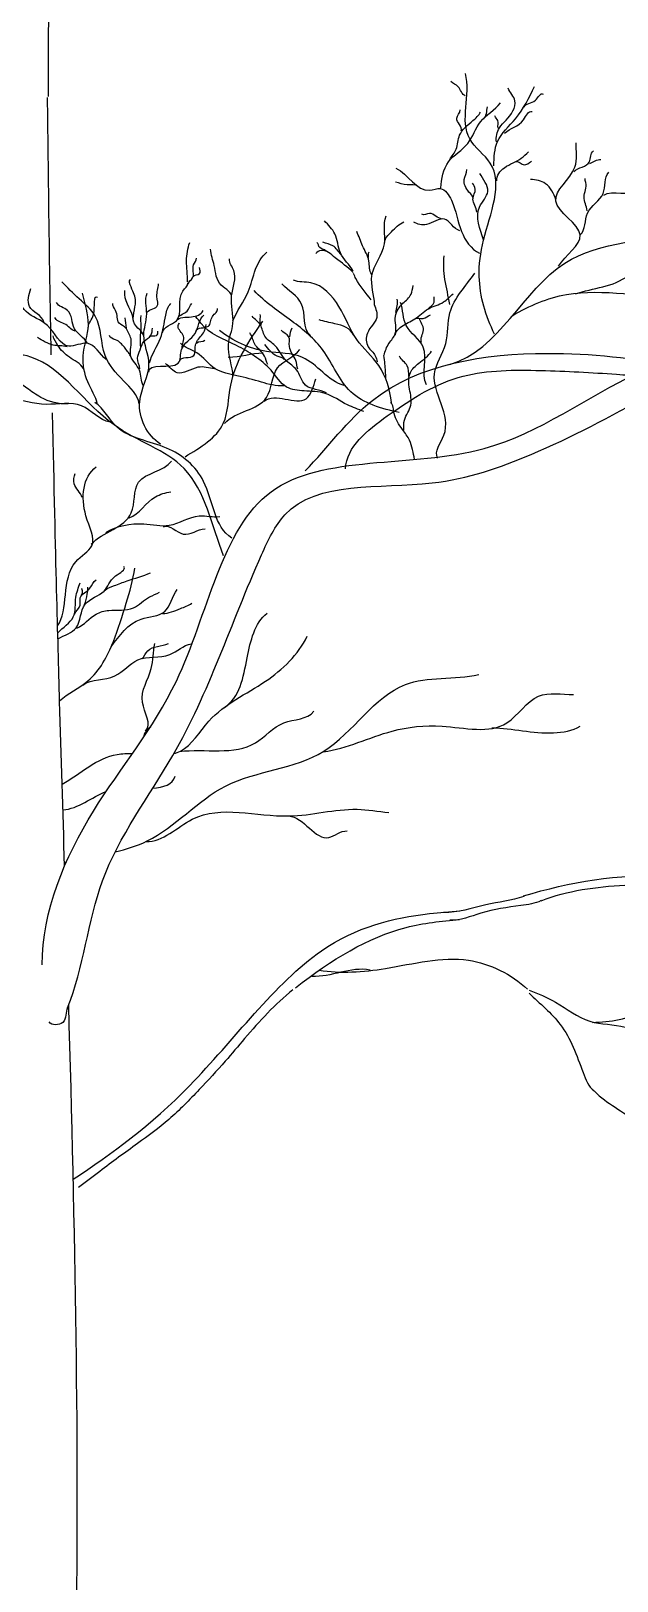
# Model space of a CAD drawing. Header units: millimetres. Extents: x 87938 to 265635, y 330093 to 434310.
# Drawn here: x 161195 to 162366, y 336232 to 339332 of the extents above; entities that cross this region are included whole.
import ezdxf

# ---------------------------------------------------------------- set-up
doc = ezdxf.new("R2010")
doc.units = ezdxf.units.MM

# ---------------------------------------------------------------- blocks, each defined once
blk = doc.blocks.new('A$C5F7D3421')
for points, start_tangent, end_tangent in [([(4047.4, 9531.9), (4010, 9337.7), (3925.4, 9061.4), (3878, 8745.2), (3873.1, 8600.8)], (-0.099542, -0.995033), (0.050467, -0.998726)), ([(4010, 8697.9), (4010, 8849.8), (4044.9, 9195.8), (4109.7, 9444.7), (4122.1, 9499.5)], (0, 1), (0.21407, 0.976818)), ([(5120.7, 8699.9), (5101.6, 8724.1), (5081.9, 8738.1)], (-0.962274, 0.272084), (-0.698161, 0.71594)), ([(5198.8, 8064.7), (5157.8, 8217.9), (5169.2, 8315), (5186.9, 8520.5), (5132.4, 8584.8), (5120.8, 8759.4)], (-0.458329, 0.888782), (-0.263227, 0.964734)), ([(5055.5, 8454.4), (5075.9, 8523.8), (5127.4, 8573.1), (5161.2, 8630.7), (5214.4, 8681.3)], (0.068764, 0.997633), (0.579837, 0.814732)), ([(5203.9, 8577), (5211.8, 8614.6), (5229.3, 8634.7), (5252.8, 8686.6), (5234.7, 8720.1)], (-0.201912, 0.979404), (-0.399335, 0.916805)), ([(5277.3, 8669.8), (5307.8, 8688.3), (5328.3, 8704.4)], (0.320093, 0.947386), (0.819048, -0.573725)), ([(5079.5, 8529.6), (5096.5, 8557.8), (5105.6, 8594.6), (5141.1, 8633.7), (5161, 8656.7)], (0.450145, 0.892956), (0.429125, 0.903245)), ([(5109.7, 8606.4), (5097.9, 8640.1), (5107.4, 8662.3)], (0.432287, 0.901736), (0.009663, 0.999953)), ([(5169, 8637.9), (5180.1, 8670.6)], (0.810599, 0.585602), (0.284775, 0.958594)), ([(5208.2, 8613.8), (5207.1, 8633.8), (5199.2, 8646.3)], (-0.261176, 0.965291), (-0.25611, 0.966648)), ([(5225.3, 8600.2), (5276.1, 8636.1), (5298.4, 8657.9)], (0.710264, 0.703935), (0.94249, -0.334234)), ([(5369.1, 8245.8), (5427, 8328.9), (5361.8, 8419.4), (5412.5, 8509.8), (5416.1, 8574.9)], (0.503392, 0.864058), (0.030741, 0.999527)), ([(4060.3, 6267.9), (4153.9, 6606.7), (4341.3, 6941), (4577.7, 7476), (4640.1, 7582.9), (5032.6, 7667.7), (5295.8, 7743.5), (5612.4, 7904), (6007.1, 8070.2), (6301.5, 8070.2), (6696.2, 8267.7), (7026.3, 8428.1), (7202.4, 8512.3)], (0.382257, 0.924056), (0.999511, -0.031277)), ([(5204.5, 8473.4), (5225, 8508.2), (5269.8, 8533.2), (5289.3, 8550.7)], (-0.127706, 0.991812), (0.784837, 0.619702)), ([(5256, 8524.4), (5277.1, 8516), (5296.8, 8525.3)], (0.968841, 0.247684), (0.827094, 0.562063)), ([(5409.8, 8497.8), (5451.2, 8523.8), (5461.9, 8553)], (0.707331, 0.706882), (0.810808, 0.585312)), ([(5452.7, 8519.2), (5481.8, 8530)], (0.938921, 0.344134), (0.992482, -0.122394)), ([(4935.9, 8506.6), (5025.4, 8448.4), (5054.5, 8452.5), (5083.6, 8421.3), (5110.7, 8338.1), (5158.5, 8279.9)], (0.904046, -0.427435), (0.906263, -0.422713)), ([(5079.5, 7983.5), (5385.5, 8253.8), (5721.6, 8346.2), (6114.7, 8482.6), (6341.6, 8407), (6618.9, 8423.8)], (0.961102, 0.276192), (0.99284, 0.119451)), ([(5141.8, 8425.4), (5130.4, 8443.4), (5117.6, 8476.7), (5125.1, 8503.1)], (-0.011237, 0.999937), (0.045928, 0.998945)), ([(5169.5, 8316.2), (5158.3, 8403.4), (5180.6, 8444.9), (5159.5, 8493.1)], (-0.300643, 0.953737), (-0.475049, 0.879959)), ([(5362.2, 8422.6), (5334.6, 8465.6), (5294.7, 8476.3)], (-0.321191, 0.947014), (-0.99881, -0.048765)), ([(5426.6, 8329.1), (5446.6, 8387.4), (5488, 8439.5), (5503.3, 8496.2)], (0.767677, 0.640837), (0.701828, 0.712346)), ([(5445, 8393.5), (5437.4, 8430.3), (5442, 8468.6), (5440.4, 8479.4)], (-0.048459, 0.998825), (0.359874, 0.933001)), ([(5489.5, 8434.9), (5569.3, 8451.8), (5575.4, 8480.9)], (0.769136, 0.639086), (0.889875, 0.456204)), ([(4987.6, 8461.8), (4965.6, 8462.6), (4934.7, 8469.7)], (-0.984792, 0.173735), (-0.958318, 0.285703)), ([(5151.3, 8389.4), (5141, 8424.7), (5147.1, 8451.3), (5139.9, 8467.3)], (-0.003831, 0.999993), (-0.453845, 0.891081)), ([(4822.1, 8232.6), (4787.8, 8281.2), (4772.9, 8332), (4745.8, 8366.4)], (-0.489845, 0.871809), (-0.643747, 0.765238)), ([(4879, 8142.5), (4871.7, 8220.1), (4904.9, 8305.2), (4909.6, 8380)], (-0.018408, 0.999831), (0.378543, 0.925584)), ([(4906.3, 8308.7), (4923.8, 8337.3), (4956.9, 8363.5)], (-0.054946, 0.998489), (0.940439, 0.339963)), ([(5106.5, 8340.2), (5064.9, 8371.4), (5017, 8356.8), (4983.7, 8363.1)], (-0.978568, 0.205924), (-0.84811, 0.52982)), ([(5058.6, 8371.4), (5025.4, 8386), (5004.5, 8383.9)], (-0.996839, 0.079453), (-0.804345, 0.594162)), ([(4380.2, 8204.2), (4377.9, 8260), (4386.2, 8308.7)], (0.042994, 0.999075), (0.33372, 0.942672)), ([(4749.5, 8285.8), (4732.8, 8295.2), (4724.8, 8308.8)], (-0.595529, 0.803334), (-0.821535, 0.570158)), ([(4789.4, 8275.9), (4767.7, 8299.9), (4741.3, 8309.7)], (-0.581166, 0.813785), (-0.915974, 0.401238)), ([(4871.6, 8223.8), (4863.6, 8259.4), (4847, 8299.6), (4831.3, 8337.7)], (-0.613066, 0.790032), (-0.444059, 0.895997)), ([(4382.1, 8198), (4393.8, 8214.1), (4396.4, 8249), (4404.5, 8266.9)], (0.094857, 0.995491), (-0.028179, 0.999603)), ([(4497.8, 8161.8), (4470.5, 8194.7), (4451.5, 8247), (4442, 8290.9)], (0.206739, 0.978396), (-0.039206, 0.999231)), ([(4501.4, 8099.7), (4541.8, 8176.9), (4562, 8237.5), (4591.7, 8282.6)], (0.356135, 0.934435), (0.771095, 0.63672)), ([(4821.4, 8228.4), (4774.2, 8268.1), (4736.3, 8287.4), (4722.7, 8279.4)], (-0.666238, 0.745739), (-0.500275, -0.865866)), ([(4862.6, 8269), (4864.3, 8283.7)], (0.082997, 0.99655), (0.539379, 0.842063)), ([(5079.2, 8143.7), (5066.5, 8210), (5064.5, 8273.4)], (-0.160673, 0.987008), (0.135045, 0.99084)), ([(4396.4, 8217.7), (4412.6, 8225.7), (4412.6, 8241.8)], (0.141476, 0.989942), (-0.051682, 0.998664)), ([(4501.4, 7950.1), (4489.6, 8036.8), (4501.4, 8092.6), (4497.9, 8166.2), (4503.8, 8233.9), (4491.9, 8264.8)], (0.006293, 0.99998), (0.075581, 0.99714)), ([(5046.9, 7733.4), (5063.6, 7794.7), (5038.6, 7958.8), (5068.6, 8039.1), (5079.8, 8121.5), (5146, 8227.4)], (-0.469074, 0.883159), (0.555826, 0.831299)), ([(5414.1, 8171.8), (5555.9, 8221.1), (5613.4, 8260.1), (5654.5, 8262.1)], (0.945877, 0.324527), (0.941252, 0.337705)), ([(3997.9, 8096.8), (3959.5, 8138.3), (3962.5, 8185.9)], (-0.279827, 0.96005), (0.307945, 0.951404)), ([(4251.6, 7878.5), (4210.1, 7940), (4160.9, 8007.6), (4134.7, 8112.1), (4091.7, 8158.2), (4045.6, 8204.3)], (-0.1367, 0.990612), (-0.684102, 0.729386)), ([(4263.4, 8060.5), (4239.1, 8092.2), (4241.9, 8151.9), (4229.8, 8190.1), (4228.9, 8209.7)], (-0.266445, 0.96385), (0.894504, 0.44706)), ([(4271.8, 8119.3), (4298.8, 8137.9), (4298.8, 8164.9), (4303.5, 8198.5)], (0.095121, 0.995466), (0.054013, 0.99854)), ([(4313.4, 8068.9), (4350.6, 8100.3), (4368.2, 8179.4), (4381.4, 8201.4)], (0.17357, 0.984822), (-0.058746, 0.998273)), ([(4708.4, 8060.4), (4684.5, 8144.7), (4631.7, 8198.3)], (-0.769136, 0.639085), (-0.682815, 0.730592)), ([(4923.8, 7881.7), (4889.9, 7980.4), (4831.5, 8050.3), (4784, 8138.2), (4709.1, 8201.3), (4662.6, 8208.6)], (-0.094304, 0.995543), (-0.911336, 0.411664)), ([(4904.8, 8008.1), (4917.5, 8040.1), (4934.1, 8065.9), (4934.4, 8112.3), (4954.5, 8146.7), (4976, 8170.6), (4982, 8193.8)], (0.158264, 0.987397), (0.268963, 0.963151)), ([(5247.3, 8114.4), (5390, 8170.2), (5696.8, 8173.8), (5853.9, 8195.7)], (0.863097, 0.505038), (0.991243, -0.132047)), ([(4476.2, 7472.9), (4371.3, 7706), (4184.7, 7822.5), (3963.2, 8003.1), (3794.2, 8032.2), (3526, 8148.8), (3444.4, 8148.8)], (-0.351262, 0.936277), (-0.840407, 0.541956)), ([(4163.9, 7996.9), (4113.2, 8039.9), (4064, 8032.2), (4007.1, 8087.5), (3950.2, 8124.4), (3925.6, 8181.3)], (-0.791589, 0.611054), (-0.041665, 0.999132)), ([(4113.2, 8041.4), (4079.4, 8078.3), (4060.9, 8127.5), (4031.7, 8149)], (-0.508156, 0.861265), (-0.34307, 0.93931)), ([(4140.9, 7877), (4114.7, 7936.9), (4102.4, 8006.1), (4116.3, 8089.1), (4100.9, 8173.6)], (-0.248288, 0.968686), (-0.196204, 0.980563)), ([(4116.3, 8082.9), (4130.1, 8116.7), (4140.9, 8162.8)], (-0.072047, 0.997401), (0.813858, -0.581064)), ([(4216.8, 8079.2), (4198.1, 8094.1), (4188.8, 8127.6), (4181.3, 8146.3)], (-0.549014, 0.835813), (0.371537, 0.928418)), ([(4235.4, 8101.5), (4213, 8170.5), (4213, 8180.8)], (-0.022482, 0.999747), (-0.034463, 0.999406)), ([(4308.5, 7771), (4253.1, 7884.7), (4277.7, 7986.1), (4263.9, 8061.4), (4271.6, 8118.3), (4273.1, 8173.6)], (-0.85259, 0.52258), (0.419212, 0.907888)), ([(4279.3, 7987.6), (4308.5, 8053.7), (4322.3, 8115.2), (4336.1, 8145.9)], (0.202855, 0.979209), (0.756317, 0.654205)), ([(4354.8, 8107.1), (4379.1, 8125.8), (4392.1, 8146.3)], (0.363685, 0.931522), (0.766339, 0.642437)), ([(4944.7, 7855.4), (4815.3, 7910.8), (4741.6, 8021.1), (4658.3, 8099.2), (4557.8, 8180.9)], (-0.979417, 0.201849), (-0.669114, 0.74316)), ([(4934.2, 8061.4), (4950.5, 8084.6), (4986.4, 8104.9), (5022.5, 8132.2), (5062.6, 8150.1), (5088.4, 8171.5)], (0.030128, 0.999546), (0.80727, 0.590183)), ([(4935.6, 8122.5), (4939, 8157.6)], (0.26804, 0.963408), (-0.160754, 0.986994)), ([(5017.4, 7929.3), (5008.7, 8029.8), (4963.3, 8087.4), (4948.4, 8149.2)], (-0.463184, 0.886262), (-0.329792, 0.944054)), ([(5021, 8131.1), (5037.4, 8149.8), (5037.8, 8163.9)], (0.563113, 0.82638), (0.225957, 0.974137)), ([(4080.9, 8072.2), (4051.7, 8092.2), (4027.1, 8109.1)], (-0.949569, 0.313558), (-0.200485, 0.979697)), ([(4262.5, 7927.2), (4252.2, 7968.2), (4228.9, 8007.4), (4229.8, 8052.1), (4217.7, 8080.1), (4214, 8108.1)], (-0.504747, 0.863267), (-0.298394, 0.954443)), ([(4255.9, 8029.7), (4255, 8052.1), (4256.9, 8085.7), (4256.9, 8113.7)], (-0.12325, 0.992376), (0.178957, 0.983857)), ([(4276.9, 7963.1), (4355.3, 7986.9), (4364.8, 8023.7), (4400.4, 8066.4), (4424.2, 8115.1)], (-0.11048, 0.993878), (0.785637, 0.618687)), ([(4350.8, 8099.8), (4390.9, 8110.4), (4421.8, 8127)], (0.545166, 0.838328), (0.437069, 0.899428)), ([(4402.8, 8072.4), (4436.1, 8085.4), (4446.8, 8111.6), (4459.9, 8133)], (0.181927, 0.983312), (-0.345846, 0.938291)), ([(4850.1, 7857.9), (4806.5, 7876), (4747.3, 7906.3), (4691.2, 7913), (4644.5, 7923.4), (4603.2, 7968.3), (4559, 8005.7), (4510.8, 8034.2), (4416.2, 8093.6), (4402.8, 8110.4)], (-0.919511, 0.393065), (-0.729611, 0.683863)), ([(4750.5, 7907.5), (4695, 7928.3), (4671, 7969.4), (4644.5, 7992.3), (4614.1, 8033.2), (4586.3, 8059.2), (4574.6, 8089.1), (4552.4, 8112)], (-0.855446, 0.517891), (-0.669007, 0.743256)), ([(4577.8, 8090.3), (4573.7, 8117)], (-0.917769, 0.397114), (-0.407438, 0.913233)), ([(4822.4, 8061.9), (4773.4, 8092.1), (4730.8, 8102.4)], (-0.312518, 0.949912), (-0.956155, 0.292863)), ([(4985.8, 8105.6), (5008.5, 8106.2), (5027.6, 8115.5)], (0.889425, 0.457082), (0.934937, 0.354813)), ([(5003.9, 8043), (5009.2, 8075.6), (4998.7, 8106.9)], (-0.432325, 0.901718), (-0.217592, 0.97604)), ([(4102.4, 7972.3), (4065.5, 8003), (4034.8, 8033.8), (4022.5, 8059.9)], (-0.423992, 0.905666), (-0.23081, 0.972999)), ([(4228.9, 8006.4), (4212.1, 8029.7), (4188.8, 8049.3), (4172.9, 8060.5)], (-0.550277, 0.834982), (-0.051216, 0.998688)), ([(4253.1, 7971.9), (4247.5, 7999.9), (4254.1, 8022.3), (4264.3, 8044.7), (4283, 8061.4), (4286.7, 8080.1)], (-0.022232, 0.999753), (0.085443, 0.996343)), ([(4281.1, 8057.7), (4297.9, 8060.5), (4301.6, 8072.6)], (-0.032672, 0.999466), (0.10877, 0.994067)), ([(4365.7, 8026.9), (4369.5, 8059.3), (4355.3, 8085.4), (4358.9, 8094.9)], (0.055886, 0.998437), (0.469774, 0.882787)), ([(4404.2, 8040.5), (4423, 8067.6), (4430.1, 8090.2)], (0.201029, 0.979585), (0.182163, 0.983268)), ([(4797.8, 7927.3), (4686.9, 8002.3), (4590.7, 8018.3), (4465.5, 8073.8)], (-0.963836, 0.266495), (-0.798159, 0.602447)), ([(4594.1, 7983.1), (4585.9, 8005.5), (4559, 8039.1), (4546.3, 8067.7)], (-0.494205, 0.869345), (-0.651726, 0.758454)), ([(4674.2, 7970.7), (4669.2, 7994.2), (4651.8, 8031.3), (4649.9, 8058.1), (4630, 8074.8)], (-0.273372, 0.961908), (-0.593336, 0.804955)), ([(4653.2, 8057.1), (4658.9, 8081)], (0.076798, 0.997047), (0.473491, 0.880799)), ([(4059.4, 8030.7), (4022.5, 8035.3), (3981, 8055.3)], (-0.964794, 0.263007), (-0.842381, 0.538882)), ([(4359.8, 7993.3), (4396.9, 8007.1), (4405.2, 8041.5), (4426.6, 8048.6)], (0.19476, 0.980851), (0.686182, 0.72743)), ([(4636.9, 7926.3), (4577.4, 7936.3), (4512.2, 7953.5), (4454.5, 7972.1), (4404.8, 8014.6), (4361.9, 8040.1)], (-0.998608, -0.05274), (-0.677068, 0.735921)), ([(4479.1, 7826.5), (4591, 7895.5), (4620.6, 7974.4), (4679.8, 8023.8)], (0.657148, 0.753762), (0.576857, 0.816845)), ([(4637.9, 7996.4), (4619.3, 8005.5), (4586, 8036.6)], (-0.545342, 0.838213), (-0.719557, 0.694433)), ([(4957.1, 7808.7), (4958.7, 7835.4), (4975.4, 7875.1), (4972.2, 7917.9), (4974.4, 7962.4), (4996.6, 7986.6), (5031, 8019)], (-0.144005, 0.989577), (0.566619, 0.82398)), ([(4452.4, 7972), (4408.2, 7976), (4352.7, 7961.2), (4321.6, 7986.1)], (-0.98923, 0.14637), (-0.817135, 0.576446)), ([(4582.4, 8013.8), (4489.1, 8002.2)], (-0.999657, -0.026185), (-1, 0.00009)), ([(4970.6, 7951.8), (4966, 7979.8), (4945.3, 8006.1)], (-0.148461, 0.988918), (-0.353387, 0.935477)), ([(4062.4, 7879), (3989.2, 7895.8), (3952, 7920.6), (3890.1, 7945.4), (3857.4, 7945.4)], (-0.995446, -0.095329), (-0.972674, 0.232176)), ([(4584.4, 7885.7), (4696.2, 7892.2), (4722.6, 7944.8)], (0.752724, 0.658337), (0.356845, 0.934164)), ([(4173.9, 7829.3), (4098.1, 7873.2), (4004.3, 7877.2), (3904.5, 7897.1), (3832.6, 7913.1), (3665, 7895.1)], (-0.984441, 0.175714), (-0.997202, -0.074758)), ([(4498.8, 7520.7), (4423.2, 7671.9), (4324.5, 7760.7), (4192.9, 7816.6), (4133.7, 7882.4)], (-0.854683, 0.519151), (-0.820155, 0.572142)), ([(4100.1, 7628.7), (4078.7, 7665.7), (4080.6, 7692.9)], (-0.374642, 0.92717), (0.295179, 0.955442)), ([(4123.5, 7504.1), (4230.6, 7587.8), (4250.1, 7669.6), (4337.7, 7726)], (0.671947, 0.740599), (0.583776, 0.811915)), ([(4224.7, 7574.2), (4294.9, 7630.7), (4335.8, 7644.3)], (0.938654, 0.344861), (0.977821, 0.20944)), ([(4162.4, 7535.3), (4263.7, 7558.6), (4331.9, 7554.7), (4411.7, 7580), (4466.2, 7578.1)], (0.854522, 0.519416), (0.990158, 0.139954)), ([(4316.3, 7550.8), (4368.9, 7531.4), (4427.3, 7545)], (0.919194, 0.393806), (0.999965, -0.008323)), ([(4079.6, 7317.7), (4094, 7341.3), (4094.7, 7361.4), (4120.5, 7387.1), (4137, 7409.4)], (0.351955, 0.936017), (0.894528, 0.447012)), ([(4160.7, 7382.1), (4185.5, 7393.9), (4219.3, 7406.4), (4282, 7428.3)], (0.76613, 0.642686), (0.91387, 0.406006)), ([(4085.3, 7280.2), (4137, 7317.9), (4170.5, 7327.7), (4236.1, 7334.6), (4279.3, 7363.9), (4305.8, 7376.5)], (0.926439, 0.376444), (0.818292, 0.574803)), ([(4096.6, 7365.8), (4100.9, 7377.3), (4099.7, 7387)], (0.189227, 0.981933), (0.669355, 0.742943)), ([(4106.2, 7343.4), (4113.3, 7370.7), (4114.7, 7389.3)], (0.286344, 0.958127), (-0.123938, 0.99229)), ([(4177.1, 7230.7), (4256.6, 7304.5), (4319.1, 7324.3), (4353.2, 7383.9)], (0.590359, 0.80714), (0.595983, 0.802997)), ([(4313.4, 7319.4), (4361.5, 7332.7), (4391.6, 7347.1)], (0.999876, -0.015732), (0.822601, 0.568619)), ([(4478.7, 7069.3), (4539.4, 7201), (4592.7, 7320.8)], (0.849342, 0.527843), (0.778252, 0.627953)), ([(4101.3, 7128.6), (4186.7, 7153.1), (4247.8, 7195.8), (4333.3, 7210), (4390.3, 7238.5)], (0.800127, 0.599831), (0.988579, 0.150705)), ([(4268.6, 7006), (4260.4, 7082.5), (4283.7, 7172.5), (4293.7, 7239.1)], (0.707268, 0.706946), (0.242635, 0.970118)), ([(4258.3, 7198.5), (4274.4, 7220.3), (4329.6, 7239.8)], (0.773739, 0.633504), (0.898431, 0.439114)), ([(4742.3, 6950.6), (4925.5, 7005.9), (5058.6, 7019.2), (5231.7, 7028), (5316, 7099), (5409.2, 7103.4)], (0.990628, 0.136591), (1, 0)), ([(4359.3, 6951.8), (4561.6, 6974.8), (4637, 7028), (4716.9, 7059.1)], (0.993032, 0.117842), (0.582872, 0.812564)), ([(5191.7, 7014.7), (5355.9, 7001.4), (5426.9, 7019.2)], (0.999771, -0.021417), (0.852068, 0.523431)), ([(4269.8, 6711.7), (4393, 6770.8), (4650.4, 6779.6), (4832.3, 6797.4), (4916.6, 6788.5)], (0.998784, -0.049299), (0.99321, -0.116338)), ([(4650.1, 6779.9), (4756.9, 6722), (4805.7, 6739.7)], (0.997359, -0.072624), (0.996387, -0.084925)), ([(5275.6, 6566.3), (5658.7, 6619.5), (6016.1, 6581.1), (6642.2, 6674.7), (6972.3, 6611.8)], (0.956574, 0.29149), (0.952935, -0.303175)), ([(5322.6, 6553.6), (5545.4, 6594.8), (5816.2, 6582.4), (6045.7, 6563.4), (6422.2, 6636.9), (6632.8, 6670.2)], (0.931608, 0.363463), (0.997974, -0.063621)), ([(5276.3, 6565.3), (5175.1, 6542.8), (5062.5, 6522.2)], (-0.934283, -0.356533), (-0.99932, 0.036859)), ([(5323.2, 6554), (5268.8, 6540.9), (5162, 6520.3), (5079.5, 6501.6)], (-0.89025, -0.455472), (-0.999278, 0.037982)), ([(5459.4, 6229.3), (5596.1, 6262.5), (5687.1, 6359.1), (5782.2, 6422.3), (5894.8, 6486.2)], (0.999327, 0.036675), (0.783065, 0.62194)), ([(4661.2, 6316), (4532.6, 6186.2), (4480.9, 6125.7), (4411.5, 6050), (4330.8, 5970.6), (4247.5, 5906.3), (4146.6, 5831.9), (4089.8, 5789.1)], (-0.780253, -0.625464), (-0.827934, -0.560825)), ([(5291.1, 6307.2), (5373.7, 6223.6), (5434.5, 6095.4), (5463.9, 6047)], (0.706775, -0.707438), (0.814619, -0.579996)), ([(4061.2, 6269), (4048, 6229.4), (4012, 6230.6)], (-0.503974, -0.863719), (-0.417189, 0.90882)), ([(5464.6, 6045.6), (5579.4, 5963.2), (5713.9, 5760.8), (5709.8, 5650.8), (5770.1, 5540.7)], (0.716005, -0.698096), (0.573464, -0.819231))]:
    blk.add_spline(points, degree=3, dxfattribs=dict(start_tangent=start_tangent, end_tangent=end_tangent))
for points, start_tangent in [([(5196.8, 8513), (5206.6, 8578.1), (5254.4, 8638.8), (5305.1, 8724.9)], (-0.385158, 0.922851)), ([(4878, 8143.6), (4884.5, 8109.2), (4859.6, 8067), (4861.6, 8031), (4880.8, 8006.7), (4886.2, 7990.3)], (-0.476858, -0.878981)), ([(4373.8, 7737.7), (4475.8, 7826.5), (4495.6, 7928.4), (4581.1, 8099.4)], (0.576128, 0.81736)), ([(5291.1, 6315.3), (5361.3, 6283.3), (5452.2, 6232.2), (5546.9, 6216.3), (5584.6, 6200.6)], (0.793007, -0.609212))]:
    blk.add_spline(points, degree=3, dxfattribs=dict(start_tangent=start_tangent))
for points, knots in [([(4017.2, 8008.8), (4014.7, 8142.7), (4011, 8371.9), (4008.7, 8600.5), (4007.5, 8695.7)], [1.5449785, 1.5449785, 1.5449785, 1.5449785, 1.6225281, 1.6778415, 1.6778415, 1.6778415, 1.6778415]), ([(3993, 6382.3), (3993, 6526.4), (4110.9, 6804.3), (4408.8, 7148.6), (4506.9, 7782.1), (5164.5, 7677.3), (5604.6, 8023.7), (6070.5, 8090.9), (6360.1, 8126), (6508.9, 8138.3)], [0, 0, 0, 0, 0.0833927, 0.1627463, 0.271602, 0.3834397, 0.4705977, 0.5850948, 0.6374995, 0.6374995, 0.6374995, 0.6374995]), ([(4694.1, 7700), (4754.7, 7761.7), (4902.6, 7971.4), (5297.2, 8031.5), (5570.4, 8000.6), (5682.1, 7979.2)], [0, 0, 0, 0, 0.050073, 0.1430465, 0.2091915, 0.2091915, 0.2091915, 0.2091915]), ([(4801.7, 7704.9), (4803.9, 7764.8), (4930.5, 7863.5), (5100.8, 7969.3), (5321.9, 7969.2), (5478.4, 7961.2), (5567.4, 7954), (5589.2, 7951.9)], [0, 0, 0, 0, 0.03468, 0.0786908, 0.1187418, 0.1577607, 0.1703942, 0.1703942, 0.1703942, 0.1703942]), ([(4052.9, 6646.2), (4048.4, 6792.5), (4038.4, 7118.7), (4029.7, 7445.1), (4020.8, 7855)], [1.2822628, 1.2822628, 1.2822628, 1.2822628, 1.3669181, 1.4709186, 1.4709186, 1.4709186, 1.4709186]), ([(4985.7, 7730.3), (4981.3, 7747.6), (4978.3, 7777.6), (4950.3, 7813.8), (4928.2, 7845.3), (4929.2, 7875.5), (4921.9, 7883.2)], [0.01846842, 0.01846842, 0.01846842, 0.01846842, 0.02874131, 0.03531147, 0.04458792, 0.05071753, 0.05071753, 0.05071753, 0.05071753]), ([(4034.1, 7287), (4064, 7325.8), (4036.4, 7443.1), (4147.3, 7499.6), (4091.7, 7596.7), (4101.4, 7684.1), (4137.1, 7710.5)], [0.00621351, 0.00621351, 0.00621351, 0.00621351, 0.03863808, 0.05032442, 0.06601108, 0.09171476, 0.09171476, 0.09171476, 0.09171476]), ([(4035, 7252.4), (4052.5, 7261.6), (4098.1, 7274.2), (4092.4, 7353.5), (4165.5, 7370.8), (4173.3, 7417.3), (4217.6, 7435.8), (4210.9, 7444.8)], [0.00555841, 0.00555841, 0.00555841, 0.00555841, 0.01649974, 0.0294456, 0.04124649, 0.05104202, 0.05752466, 0.05752466, 0.05752466, 0.05752466]), ([(4039.7, 7086.7), (4061.8, 7106.3), (4132.8, 7139.8), (4184.4, 7238.8), (4215.5, 7343.2), (4235.8, 7408.8), (4239.6, 7440.7)], [0.00799717, 0.00799717, 0.00799717, 0.00799717, 0.02525025, 0.04940162, 0.07018208, 0.08877575, 0.08877575, 0.08877575, 0.08877575]), ([(4034.6, 7267.6), (4047.7, 7282.8), (4086.3, 7303), (4078.3, 7360), (4089.8, 7388.9), (4094.7, 7401.6)], [0.00073798, 0.00073798, 0.00073798, 0.00073798, 0.01222197, 0.02241123, 0.03024937, 0.03024937, 0.03024937, 0.03024937]), ([(4344.1, 6945.8), (4350.3, 6947.4), (4387.7, 6961.4), (4446.3, 7065.2), (4586.7, 7125.2), (4675.6, 7209.6), (4699.2, 7258.7)], [0.06912926, 0.06912926, 0.06912926, 0.06912926, 0.07315761, 0.09434753, 0.12996584, 0.16145631, 0.16145631, 0.16145631, 0.16145631]), ([(4187.7, 6683.9), (4217.5, 6691), (4326.8, 6724.5), (4470.6, 6898.8), (4768, 6906.5), (4916.3, 7165.9), (5092, 7142.9), (5156.3, 7156.7)], [0.0301068, 0.0301068, 0.0301068, 0.0301068, 0.0477532, 0.0969059, 0.1505134, 0.2046478, 0.2426624, 0.2426624, 0.2426624, 0.2426624]), ([(4263.1, 6989.1), (4264.7, 6995.2), (4269.2, 7006.2), (4277.7, 7014.7), (4282.4, 7018.5)], [0.16526569, 0.16526569, 0.16526569, 0.16526569, 0.1847462, 0.2030972, 0.2030972, 0.2030972, 0.2030972]), ([(4046.3, 6864.1), (4095.1, 6892.1), (4148.5, 6944.5), (4219.7, 6946.3), (4233.5, 6945.8)], [0.0083389, 0.0083389, 0.0083389, 0.0083389, 0.04058293, 0.04814398, 0.04814398, 0.04814398, 0.04814398]), ([(4075.9, 5811), (4178.3, 5879.2), (4394.5, 6033.9), (4703.8, 6455.5), (4954, 6513.6), (5079.1, 6524.9), (5106, 6526.8)], [0.0841821, 0.0841821, 0.0841821, 0.0841821, 0.1530504, 0.2278546, 0.2852002, 0.3008608, 0.3008608, 0.3008608, 0.3008608]), ([(4668.4, 6321.3), (4763.7, 6396.8), (4906.8, 6483.8), (5057.2, 6499.5), (5105, 6503.2)], [0.21584438, 0.21584438, 0.21584438, 0.21584438, 0.27553248, 0.30310937, 0.30310937, 0.30310937, 0.30310937]), ([(4731.2, 6368.3), (4787.7, 6359.3), (4926.3, 6369.1), (5113.8, 6422.3), (5243.7, 6357.7), (5286.2, 6317.9)], [0.8556109, 0.8556109, 0.8556109, 0.8556109, 0.8892534, 0.9322249, 0.9658864, 0.9658864, 0.9658864, 0.9658864]), ([(4068.3, 3807.7), (4068.4, 3814), (4071.6, 4046), (4098.1, 4869), (4080.8, 5685.3), (4063.8, 6276.6)], [0.7345625, 0.7345625, 0.7345625, 0.7345625, 0.7382272, 0.8687991, 1.2109744, 1.2109744, 1.2109744, 1.2109744])]:
    blk.add_open_spline(points, degree=3, knots=knots)
blk.add_spline([(4870, 8156.1), (4829.3, 8212.4), (4822.5, 8225.8)], degree=3)
at = {"end_tangent": (0.454723, -0.890633)}
blk.add_spline([(4902.9, 8007.3), (4905.6, 7985), (4908.3, 7945.7)], degree=3, dxfattribs=at)
for points in [[(4288, 6853.5), (4315.1, 6855.9), (4342.2, 6863.6), (4347.1, 6885.9)], [(4048.3, 6795.9), (4088.8, 6798.5), (4126.1, 6830.1), (4163.5, 6844.8)], [(4052.6, 6656), (4054.3, 6656.4), (4056, 6656.9), (4057.7, 6657.3)], [(4867, 6368.9), (4816.1, 6378.7), (4762.2, 6348.6), (4712, 6352)]]:
    blk.add_open_spline(points, degree=3)

msp = doc.modelspace()

# ---------------------------------------------------------------- block references
at = {"xscale": 0.75, "yscale": 0.75, "zscale": 0.75}
msp.add_blockref('A$C5F7D3421', (158222.1, 332677.3), dxfattribs=at)

doc.saveas('drawing.dxf')
